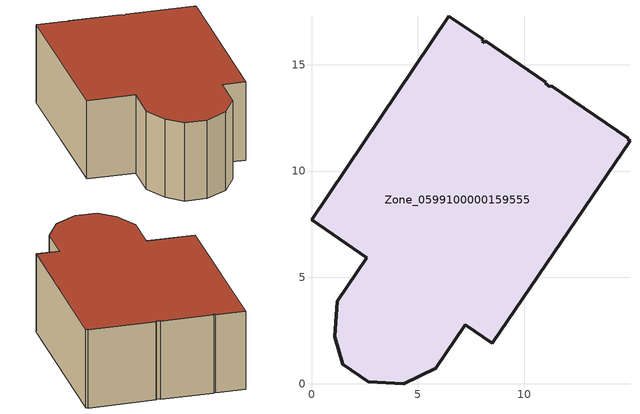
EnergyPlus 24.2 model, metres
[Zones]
Zone_0599100000159555
 floor ground (C_G): 14.89,11.54 14.86,11.49 14.96,11.42 8.49,1.91 7.23,2.77 5.84,0.74 4.33,0 2.67,0.11 1.46,0.93 1.08,2.22 1.22,3.89 2.61,5.92 0,7.7 6.46,17.28 8.06,16.18 8.02,16.11 8.12,16.04 8.17,16.11 11.01,14.18 10.98,14.12 11.2,13.97 11.25,14.01 z1.67
 wall outside (C_F): 2.67,0.11 4.33,0 5.84,0.74 7.23,2.77 8.49,1.91 14.96,11.42 14.86,11.49 14.89,11.54 11.25,14.01 11.2,13.97 10.98,14.12 11.01,14.18 8.17,16.11 8.12,16.04 8.02,16.11 8.06,16.18 6.46,17.28 0,7.7 2.61,5.92 1.22,3.89 1.08,2.22 1.46,0.93 2.67,0.11 z1.67:7.07
 roof outside (C_R): 14.86,11.49 14.89,11.54 11.25,14.01 11.2,13.97 10.98,14.12 11.01,14.18 8.17,16.11 8.12,16.04 8.02,16.11 8.06,16.18 6.46,17.28 0,7.7 2.61,5.92 1.22,3.89 1.08,2.22 1.46,0.93 2.67,0.11 4.33,0 5.84,0.74 7.23,2.77 8.49,1.91 14.96,11.42 z7.07
[BUILDING]
Pand.0599100000159555: North Axis=0; Terrain=City; Loads Convergence Tolerance Value=0.04; Temperature Convergence Tolerance Value=0.4; Solar Distribution=FullExterior; Maximum Number of Warmup Days=25; Minimum Number of Warmup Days=1
[Site:Location]
Rotterdam.The.Hague.AP_ZH_NLD Design_Conditions: Latitude=51.96; Longitude=4.45; Time Zone=1; Elevation=-4.5
[SITE:GROUNDTEMPERATURE:BUILDINGSURFACE]
18, 18, 18, 18, 18, 18, 18, 18, 18, 18, 18, 18
[MATERIAL] Thermal Absorptance=0.9; Solar Absorptance=0.7; Visible Absorptance=0.7
Name | Roughness | Thickness | Conductivity | Density | Specific Heat
G.D.1975-1991 | MediumSmooth | 0.15 | 0.288461 | 540 | 1210
F.D.1975-1991 | Rough | 0.3 | 0.230769 | 1920 | 840
R.D.1975-1991 | MediumRough | 0.2 | 0.153846 | 1500 | 1000
[CONSTRUCTION]
C_G: G.D.1975-1991
C_F: F.D.1975-1991
C_R: R.D.1975-1991
[ZONE]
Zone_0599100000159555: Type=1; Multiplier=1; Ceiling Height=Autocalculate; Volume=Autocalculate; Floor Area=autocalculate; Part of Total Floor Area=Yes
[ZONEINFILTRATION:DESIGNFLOWRATE]
Infil_Zone_0599100000159555: Zone or ZoneList or Space or SpaceList=Zone_0599100000159555; Schedule=AlwaysOn; Design Flow Rate Calculation Method=Flow/Area; Flow Rate per Floor Area=0.0042; Constant Term Coefficient=1; Temperature Term Coefficient=0; Velocity Term Coefficient=0; Velocity Squared Term Coefficient=0
[HVACTEMPLATE:ZONE:IDEALLOADSAIRSYSTEM]
Zone_0599100000159555: Maximum Heating Supply Air Temperature=50; Minimum Cooling Supply Air Temperature=13; Maximum Heating Supply Air Humidity Ratio=0.0156; Minimum Cooling Supply Air Humidity Ratio=0.0077; Heating Limit=NoLimit; Cooling Limit=NoLimit; Dehumidification Control Type=ConstantSensibleHeatRatio; Cooling Sensible Heat Ratio=0.7; Dehumidification Setpoint=60; Humidification Control Type=None; Humidification Setpoint=30; Outdoor Air Method=None; Outdoor Air Flow Rate per Person=0.00944; Outdoor Air Flow Rate per Zone Floor Area=0; Outdoor Air Flow Rate per Zone=0; Demand Controlled Ventilation Type=None; Outdoor Air Economizer Type=NoEconomizer; Heat Recovery Type=None; Sensible Heat Recovery Effectiveness=0.7; Latent Heat Recovery Effectiveness=0.65
[ZONECONTROL:THERMOSTAT]
ThermostatControl_Zone_0599100000159555: Zone or ZoneList=Zone_0599100000159555; Control Type Schedule=DualSetpointControlType; Control 1=Thermostat_Zone_0599100000159555; Temperature Difference Between Cutout And Setpoint=0
[THERMOSTATSETPOINT:DUALSETPOINT]
Thermostat_Zone_0599100000159555: Heating Setpoint Temperature Schedule=HeatingSetpoint_Zone_0599100000159555; Cooling Setpoint Temperature Schedule=CoolingSetpoint_Zone_0599100000159555
[SCHEDULE:COMPACT]
HeatingSetpoint_Zone_0599100000159555: Through: 12/31, For: AllDays, Until: 24:00, 21
CoolingSetpoint_Zone_0599100000159555: Through: 12/31, For: AllDays, Until: 24:00, 24
DualSetpointControlType: Through: 12/31, For: AllDays, Until: 24:00, 4
AlwaysOn: Through: 12/31, For: AllDays, Until: 24:00, 1
